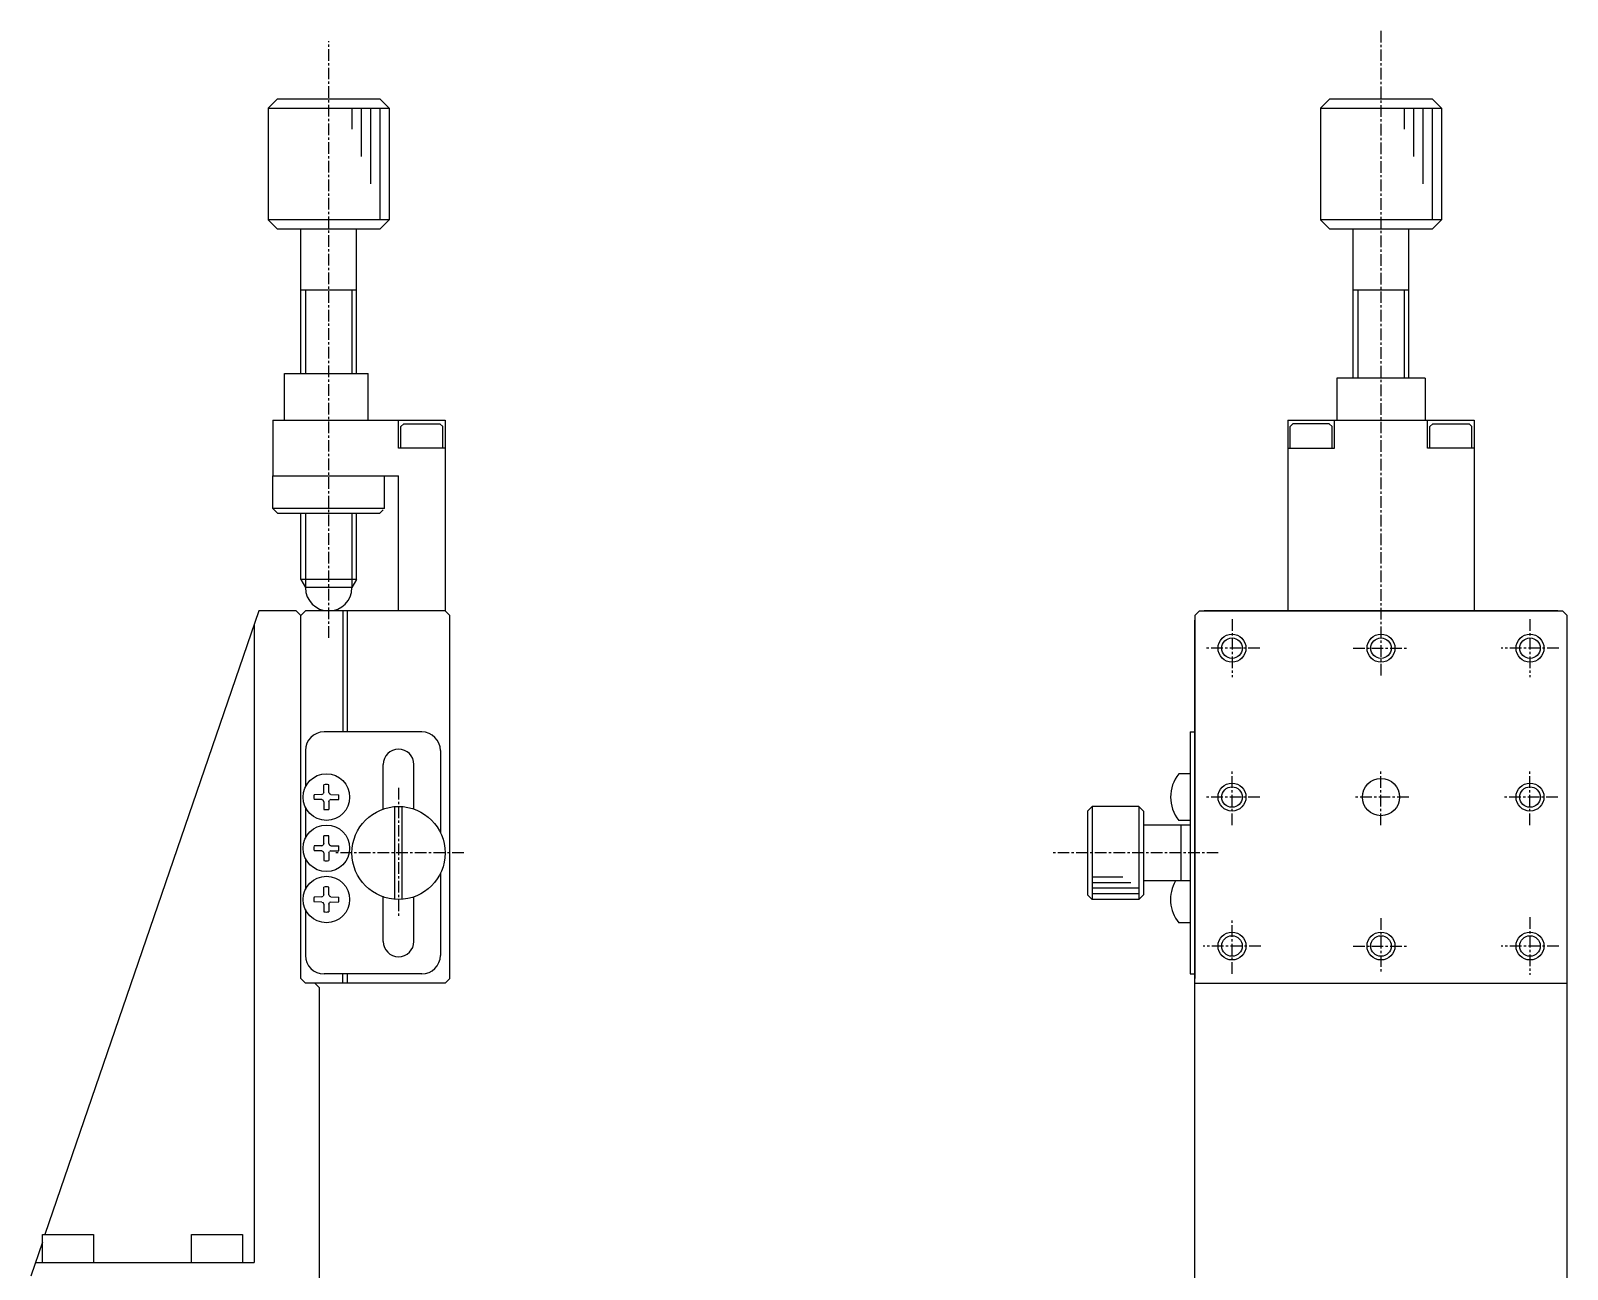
# Model space of a CAD drawing. Extents: x 253 to 454, y 43 to 262.
# Drawn here: x 275.6 to 440.6, y 128.6 to 261.7 of the extents above; entities that cross this region are included whole.
import ezdxf

# ---------------------------------------------------------------- set-up
doc = ezdxf.new("R2010")
doc.units = 0
doc.linetypes.add('CENTER', pattern=[2, 1.25, -0.25, 0.25, -0.25])
doc.linetypes.add('DASHED', pattern=[0.75, 0.5, -0.25])
doc.layers.get('0').update_dxf_attribs({"linetype": 'CONTINUOUS'})
doc.layers.add('CENTER', color=1, linetype='CENTER')

msp = doc.modelspace()

# ---------------------------------------------------------------- linework, layer by layer
for p, q in [((302.11, 254.34), (301.11, 253.34)), ((302.11, 254.34), (313.11, 254.34)), ((313.11, 254.34), (314.11, 253.34)), ((415.11, 254.34), (414.11, 253.34)), ((415.11, 254.34), (426.11, 254.34)), ((426.11, 254.34), (427.11, 253.34)), ((301.11, 253.34), (301.11, 241.34)), ((314.11, 253.34), (314.11, 241.34)), ((414.11, 253.34), (414.11, 241.34)), ((427.11, 253.34), (427.11, 241.34)), ((302.11, 240.34), (301.11, 241.34)), ((313.11, 240.34), (314.11, 241.34)), ((415.11, 240.34), (414.11, 241.34)), ((426.11, 240.34), (427.11, 241.34)), ((313.11, 240.34), (302.11, 240.34)), ((304.61, 224.84), (304.61, 240.34)), ((310.61, 224.84), (310.61, 240.34)), ((426.11, 240.34), (415.11, 240.34)), ((417.61, 224.34), (417.61, 240.34)), ((423.61, 224.34), (423.61, 240.34)), ((304.61, 233.84), (310.61, 233.84)), ((417.61, 233.84), (423.61, 233.84)), ((302.86, 224.84), (311.86, 224.84)), ((302.86, 219.84), (302.86, 224.84)), ((311.86, 219.84), (311.86, 224.84)), ((425.36, 224.34), (415.86, 224.34)), ((415.86, 224.34), (415.86, 219.84)), ((425.36, 224.34), (425.36, 219.84)), ((301.61, 219.84), (320.11, 219.84)), ((301.61, 219.84), (301.61, 213.84)), ((315.11, 216.84), (315.11, 219.84)), ((320.11, 219.84), (320.11, 199.34)), ((410.61, 219.84), (430.61, 219.84)), ((410.61, 219.84), (410.61, 199.34)), ((415.61, 216.84), (415.61, 219.84)), ((425.61, 216.84), (425.61, 219.84)), ((430.61, 219.84), (430.61, 199.34)), ((315.66, 219.44), (315.36, 219.14)), ((315.36, 216.84), (315.36, 219.14)), ((315.66, 219.44), (319.56, 219.44)), ((319.86, 219.14), (319.56, 219.44)), ((319.86, 216.84), (319.86, 219.14)), ((410.86, 219.14), (411.16, 219.44)), ((410.86, 216.84), (410.86, 219.14)), ((415.06, 219.44), (411.16, 219.44)), ((415.06, 219.44), (415.36, 219.14)), ((415.36, 216.84), (415.36, 219.14)), ((426.16, 219.44), (425.86, 219.14)), ((425.86, 216.84), (425.86, 219.14)), ((426.16, 219.44), (430.06, 219.44)), ((430.36, 219.14), (430.06, 219.44)), ((430.36, 216.84), (430.36, 219.14)), ((320.11, 216.84), (315.11, 216.84)), ((410.61, 216.84), (415.61, 216.84)), ((430.61, 216.84), (425.61, 216.84)), ((301.61, 213.84), (315.11, 213.84)), ((301.61, 210.34), (301.61, 213.84)), ((313.61, 210.34), (313.61, 213.84)), ((315.11, 199.34), (315.11, 213.84)), ((302.11, 209.84), (301.61, 210.34)), ((302.11, 209.84), (313.11, 209.84)), ((304.61, 202.71), (304.61, 209.84)), ((310.61, 202.71), (310.61, 209.84)), ((304.61, 202.71), (305.11, 201.84)), ((310.61, 202.71), (304.61, 202.71)), ((310.11, 201.84), (305.11, 201.84)), ((310.61, 202.71), (310.11, 201.84)), ((300.11, 199.34), (277.14, 132.34)), ((304.11, 199.34), (300.11, 199.34)), ((304.11, 199.34), (304.61, 198.84)), ((304.61, 198.84), (305.11, 199.34)), ((304.61, 198.84), (305.11, 199.34)), ((304.61, 159.84), (304.61, 198.84)), ((320.11, 199.34), (305.11, 199.34)), ((309.11, 199.34), (309.11, 186.34)), ((309.61, 199.34), (309.61, 186.34)), ((320.61, 198.84), (320.11, 199.34)), ((320.61, 159.84), (320.61, 198.84)), ((401.11, 199.34), (400.61, 198.84)), ((400.61, 198.84), (400.61, 159.84)), ((400.61, 125.34), (400.61, 198.34)), ((401.11, 199.34), (440.11, 199.34)), ((439.61, 199.34), (401.61, 199.34)), ((440.61, 198.84), (440.11, 199.34)), ((440.61, 159.84), (440.61, 198.84)), ((440.61, 125.34), (440.61, 198.34)), ((299.61, 197.88), (299.61, 129.34)), ((317.61, 186.34), (307.11, 186.34)), ((400.11, 186.34), (400.11, 160.34)), ((400.11, 186.34), (400.61, 186.34)), ((305.11, 184.34), (305.11, 180.43)), ((319.61, 184.34), (319.61, 175.52)), ((313.46, 177.99), (313.46, 182.84)), ((316.76, 178.13), (316.76, 182.84)), ((400.11, 181.84), (398.89, 181.84)), ((305.11, 178.25), (305.11, 174.93)), ((314.71, 168.36), (314.71, 178.33)), ((315.51, 168.36), (315.51, 178.33)), ((389.11, 177.84), (389.61, 178.34)), ((394.61, 178.34), (389.61, 178.34)), ((394.61, 178.34), (395.11, 177.84)), ((389.11, 177.84), (389.11, 168.84)), ((395.11, 177.84), (395.11, 168.84)), ((400.11, 176.84), (398.89, 176.84)), ((400.11, 176.34), (395.11, 176.34)), ((399.11, 176.34), (399.11, 170.34)), ((305.11, 172.75), (305.11, 169.43)), ((319.61, 171.16), (319.61, 162.34)), ((400.11, 170.34), (395.11, 170.34)), ((313.46, 163.84), (313.46, 168.7)), ((316.76, 163.84), (316.76, 168.56)), ((389.61, 168.34), (389.11, 168.84)), ((394.61, 168.34), (389.61, 168.34)), ((395.11, 168.84), (394.61, 168.34)), ((305.11, 167.25), (305.11, 162.34)), ((400.11, 165.84), (398.89, 165.84)), ((317.61, 160.34), (307.11, 160.34)), ((309.11, 159.34), (309.11, 160.34)), ((309.61, 160.34), (309.61, 159.34)), ((400.11, 160.34), (400.61, 160.34)), ((304.61, 159.84), (305.11, 159.34)), ((304.61, 159.84), (305.11, 159.34)), ((320.11, 159.34), (305.11, 159.34)), ((306.11, 159.34), (305.11, 159.34)), ((306.11, 159.34), (306.61, 158.84)), ((306.61, 124.84), (306.61, 158.84)), ((320.11, 159.34), (320.61, 159.84)), ((400.61, 159.34), (440.61, 159.34)), ((276.86, 131.53), (275.61, 127.88)), ((276.11, 129.34), (299.61, 129.34))]:
    msp.add_line(p, q)
at = {"color": 3, "linetype": 'CONTINUOUS'}
for p, q in [((301.11, 253.34), (314.11, 253.34)), ((310.11, 253.34), (310.11, 251.11)), ((311.11, 253.34), (311.11, 248.17)), ((312.11, 253.34), (312.11, 245.23)), ((313.11, 253.34), (313.11, 241.34)), ((414.11, 253.34), (427.11, 253.34)), ((423.11, 253.34), (423.11, 251.11)), ((424.11, 253.34), (424.11, 248.17)), ((425.11, 253.34), (425.11, 245.23)), ((426.11, 253.34), (426.11, 241.34)), ((314.11, 241.34), (301.11, 241.34)), ((427.11, 241.34), (414.11, 241.34)), ((305.11, 233.84), (305.11, 224.84)), ((310.11, 233.84), (310.11, 224.84)), ((418.11, 233.84), (418.11, 224.34)), ((423.11, 233.84), (423.11, 224.34)), ((313.61, 210.34), (301.61, 210.34)), ((305.11, 209.84), (305.11, 201.84)), ((310.11, 209.84), (310.11, 201.84)), ((389.61, 178.34), (389.61, 168.34)), ((394.61, 178.34), (394.61, 168.34)), ((392.88, 170.74), (389.61, 170.74)), ((393.75, 170.14), (389.61, 170.14)), ((394.61, 169.54), (389.61, 169.54)), ((394.61, 168.94), (389.61, 168.94))]:
    msp.add_line(p, q, dxfattribs=at)
at = {"linetype": 'DASHED'}
msp.add_line((313.11, 209.84), (313.61, 210.34), dxfattribs=at)
at = {"color": 7, "linetype": 'CONTINUOUS'}
for p, q in [((307.09, 179.84), (307.1, 180.67)), ((307.64, 179.84), (307.62, 180.67)), ((306.88, 179.62), (306.04, 179.6)), ((306.88, 179.07), (306.04, 179.08)), ((306.88, 179.62), (307.01, 179.68)), ((306.88, 179.07), (307.01, 179.01)), ((307.09, 179.84), (307.01, 179.68)), ((307.09, 178.84), (307.01, 179.01)), ((307.09, 178.84), (307.1, 178.02)), ((307.64, 178.84), (307.62, 178.02)), ((307.64, 179.84), (307.71, 179.68)), ((307.64, 178.84), (307.71, 179.01)), ((307.84, 179.62), (307.71, 179.68)), ((307.84, 179.07), (307.71, 179.01)), ((307.84, 179.62), (308.69, 179.6)), ((307.84, 179.07), (308.69, 179.08)), ((307.09, 174.34), (307.1, 175.17)), ((307.64, 174.34), (307.62, 175.17)), ((306.88, 174.12), (306.04, 174.1)), ((306.88, 173.57), (306.04, 173.58)), ((306.88, 174.12), (307.01, 174.18)), ((306.88, 173.57), (307.01, 173.51)), ((307.09, 174.34), (307.01, 174.18)), ((307.09, 173.34), (307.01, 173.51)), ((307.09, 173.34), (307.1, 172.52)), ((307.64, 173.34), (307.62, 172.52)), ((307.64, 174.34), (307.71, 174.18)), ((307.64, 173.34), (307.71, 173.51)), ((307.84, 174.12), (307.71, 174.18)), ((307.84, 173.57), (307.71, 173.51)), ((307.84, 174.12), (308.69, 174.1)), ((307.84, 173.57), (308.69, 173.58)), ((306.88, 168.62), (306.04, 168.6)), ((306.88, 168.62), (307.01, 168.68)), ((307.09, 168.84), (307.01, 168.68)), ((307.09, 168.84), (307.1, 169.67)), ((307.64, 168.84), (307.62, 169.67)), ((307.64, 168.84), (307.71, 168.68)), ((307.84, 168.62), (307.71, 168.68)), ((307.84, 168.62), (308.69, 168.6)), ((306.88, 168.07), (306.04, 168.08)), ((306.88, 168.07), (307.01, 168.01)), ((307.09, 167.84), (307.01, 168.01)), ((307.09, 167.84), (307.1, 167.02)), ((307.64, 167.84), (307.62, 167.02)), ((307.64, 167.84), (307.71, 168.01)), ((307.84, 168.07), (307.71, 168.01)), ((307.84, 168.07), (308.69, 168.08)), ((276.86, 132.34), (282.36, 132.34)), ((276.86, 129.34), (276.86, 132.34)), ((282.36, 132.34), (282.36, 129.34)), ((292.86, 132.34), (298.36, 132.34)), ((292.86, 129.34), (292.86, 132.34)), ((298.36, 132.34), (298.36, 129.34))]:
    msp.add_line(p, q, dxfattribs=at)
at = {"color": 3, "linetype": 'CONTINUOUS'}
for centre in [(404.61, 195.34), (420.61, 195.34), (436.61, 195.34), (404.61, 179.34), (436.61, 179.34), (404.61, 163.34), (420.61, 163.34), (436.61, 163.34)]:
    msp.add_circle(centre, 1.5, dxfattribs=at)
for centre, radius in [((404.61, 195.34), 1.1), ((420.61, 195.34), 1.1), ((436.61, 195.34), 1.1), ((404.61, 179.34), 1.1), ((420.61, 179.34), 2), ((436.61, 179.34), 1.1), ((315.11, 173.34), 5), ((404.61, 163.34), 1.1), ((420.61, 163.34), 1.1), ((436.61, 163.34), 1.1)]:
    msp.add_circle(centre, radius)
at = {"color": 7, "linetype": 'CONTINUOUS'}
for centre in [(307.36, 179.34), (307.36, 173.84), (307.36, 168.34)]:
    msp.add_circle(centre, 2.5, dxfattribs=at)
for centre, radius, start, end in [((307.61, 201.84), 2.5, 180, 0), ((307.11, 184.34), 2, 90, 180), ((317.61, 184.34), 2, 0, 90), ((315.11, 182.84), 1.65, 0, 180), ((402.01, 179.34), 4, 141.3178, 218.6822), ((402.01, 168.34), 4, 150, 218.6822), ((315.11, 163.84), 1.65, 180, 0), ((307.11, 162.34), 2, 180, 270), ((317.61, 162.34), 2, 270, 0)]:
    msp.add_arc(centre, radius, start, end)
for centre, start, end in [((307.36, 179.34), 78.8959, 101.1041), ((307.36, 179.34), 168.8959, 191.1041), ((307.36, 179.34), 348.8959, 11.1041), ((307.36, 179.34), 258.8959, 281.1041), ((307.36, 173.84), 78.8959, 101.1041), ((307.36, 173.84), 168.8959, 191.1041), ((307.36, 173.84), 348.8959, 11.1041), ((307.36, 173.84), 258.8959, 281.1041), ((307.36, 168.34), 168.8959, 191.1041), ((307.36, 168.34), 78.8959, 101.1041), ((307.36, 168.34), 348.8959, 11.1041), ((307.36, 168.34), 258.8959, 281.1041)]:
    msp.add_arc(centre, 1.35, start, end, dxfattribs=at)
at = {"layer": 'CENTER', "color": 1, "linetype": 'CENTER'}
for p, q in [((420.61, 261.67), (420.61, 192.34)), ((307.61, 196.45), (307.61, 260.56)), ((404.61, 198.44), (404.61, 192.24)), ((436.61, 198.44), (436.61, 192.24)), ((407.61, 195.34), (401.61, 195.34)), ((417.61, 195.34), (423.61, 195.34)), ((439.71, 195.34), (433.51, 195.34)), ((404.61, 176.34), (404.61, 182.34)), ((420.61, 176.34), (420.61, 182.34)), ((436.61, 176.34), (436.61, 182.34)), ((315.11, 180.34), (315.11, 166.34)), ((407.61, 179.34), (401.61, 179.34)), ((423.61, 179.34), (417.61, 179.34)), ((439.61, 179.34), (433.61, 179.34)), ((322.11, 173.34), (308.11, 173.34)), ((403.14, 173.34), (385.24, 173.34)), ((404.61, 160.34), (404.61, 166.34)), ((420.61, 166.34), (420.61, 160.34)), ((436.61, 166.44), (436.61, 160.24)), ((407.71, 163.34), (401.51, 163.34)), ((417.61, 163.34), (423.61, 163.34)), ((439.71, 163.34), (433.51, 163.34))]:
    msp.add_line(p, q, dxfattribs=at)

doc.saveas('drawing.dxf')
